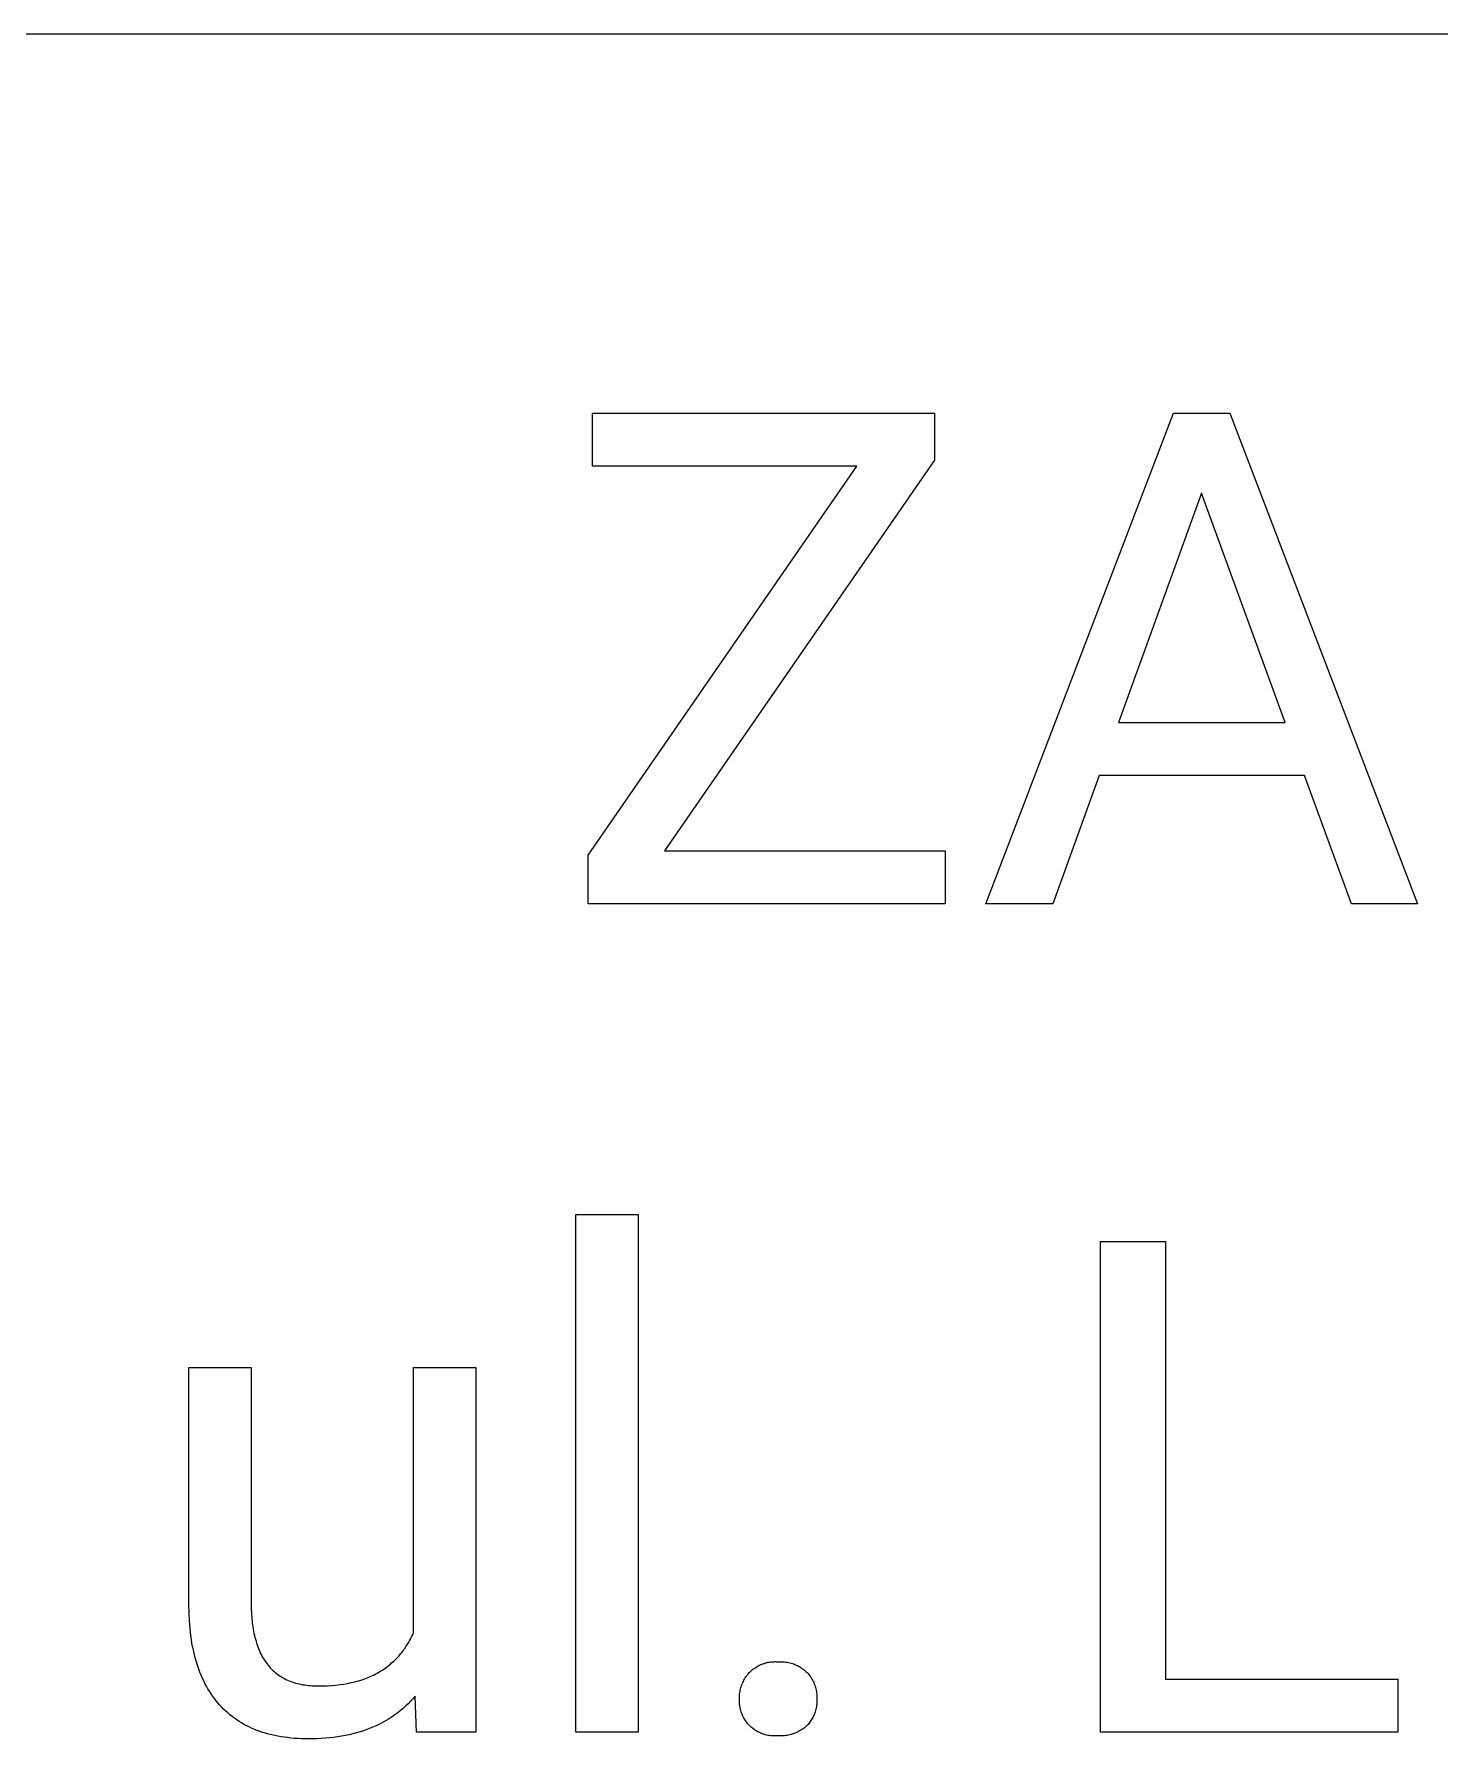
# Model space of a CAD drawing. Header units: millimetres. Extents: x 0 to 4030, y 0 to 2816.
# Drawn here: x 2746.5 to 2855.9, y 318 to 450.5 of the extents above; entities that cross this region are included whole.
import ezdxf

# ---------------------------------------------------------------- set-up
doc = ezdxf.new("R2010")
doc.units = ezdxf.units.MM
doc.header["$MEASUREMENT"] = 0
doc.layers.add('Domyślny', color=7, linetype='Continuous', true_color=0x000000)

msp = doc.modelspace()

# ---------------------------------------------------------------- linework, layer by layer
at = {"layer": 'Domyślny', "color": 18, "lineweight": 15, "true_color": 0x000000}
for p, q in [((4026.42, 450.53), (2507.18, 450.53)), ((2789.95, 416.94), (2789.95, 421.06)), ((2789.95, 421.06), (2816.55, 421.06)), ((2816.55, 421.06), (2816.55, 417.39)), ((2820.56, 382.89), (2835.14, 421.06)), ((2835.14, 421.06), (2839.54, 421.06)), ((2839.54, 421.06), (2854.14, 382.89)), ((2789.62, 386.67), (2810.53, 416.94)), ((2810.53, 416.94), (2789.95, 416.94)), ((2816.55, 417.39), (2795.56, 387.01)), ((2837.34, 414.84), (2830.87, 397)), ((2843.85, 397), (2837.34, 414.84)), ((2830.87, 397), (2843.85, 397)), ((2829.36, 392.88), (2825.76, 382.89)), ((2845.34, 392.88), (2829.36, 392.88)), ((2848.99, 382.89), (2845.34, 392.88)), ((2789.62, 382.89), (2789.62, 386.67)), ((2795.56, 387.01), (2817.4, 387.01)), ((2817.4, 387.01), (2817.4, 382.89)), ((2817.4, 382.89), (2789.62, 382.89)), ((2825.76, 382.89), (2820.56, 382.89)), ((2854.14, 382.89), (2848.99, 382.89)), ((2788.67, 318.47), (2788.67, 358.74)), ((2788.67, 358.74), (2793.51, 358.74)), ((2793.51, 358.74), (2793.51, 318.47)), ((2829.46, 318.47), (2829.46, 356.64)), ((2829.46, 356.64), (2834.52, 356.64)), ((2834.52, 356.64), (2834.52, 322.59)), ((2758.56, 328.38), (2758.56, 346.83)), ((2758.56, 346.83), (2763.4, 346.83)), ((2763.4, 346.83), (2763.4, 328.52)), ((2776.03, 326.21), (2776.03, 346.83)), ((2776.03, 346.83), (2780.89, 346.83)), ((2780.89, 346.83), (2780.89, 318.48)), ((2758.57, 327.75), (2758.56, 328.38)), ((2758.6, 327.13), (2758.57, 327.75)), ((2763.4, 328.52), (2763.41, 328.12)), ((2763.41, 328.12), (2763.42, 327.74)), ((2763.42, 327.74), (2763.45, 327.36)), ((2758.65, 326.54), (2758.6, 327.13)), ((2758.68, 326.25), (2758.65, 326.54)), ((2758.72, 325.96), (2758.68, 326.25)), ((2763.45, 327.36), (2763.49, 327.01)), ((2763.49, 327.01), (2763.53, 326.66)), ((2763.53, 326.66), (2763.56, 326.49)), ((2763.56, 326.49), (2763.59, 326.33)), ((2763.59, 326.33), (2763.62, 326.16)), ((2763.62, 326.16), (2763.66, 326.01)), ((2775.97, 326.08), (2776.03, 326.21)), ((2758.76, 325.68), (2758.72, 325.96)), ((2758.8, 325.4), (2758.76, 325.68)), ((2758.85, 325.13), (2758.8, 325.4)), ((2758.91, 324.87), (2758.85, 325.13)), ((2758.97, 324.61), (2758.91, 324.87)), ((2763.66, 326.01), (2763.69, 325.85)), ((2763.69, 325.85), (2763.73, 325.7)), ((2763.73, 325.7), (2763.78, 325.55)), ((2763.78, 325.55), (2763.82, 325.4)), ((2763.82, 325.4), (2763.87, 325.26)), ((2763.87, 325.26), (2763.92, 325.12)), ((2763.92, 325.12), (2763.97, 324.98)), ((2763.97, 324.98), (2764.03, 324.85)), ((2764.03, 324.85), (2764.08, 324.72)), ((2775.22, 324.8), (2775.29, 324.91)), ((2775.29, 324.91), (2775.37, 325.02)), ((2775.37, 325.02), (2775.44, 325.13)), ((2775.44, 325.13), (2775.52, 325.24)), ((2775.52, 325.24), (2775.59, 325.35)), ((2775.59, 325.35), (2775.66, 325.47)), ((2775.66, 325.47), (2775.72, 325.59)), ((2775.72, 325.59), (2775.79, 325.71)), ((2775.79, 325.71), (2775.85, 325.83)), ((2775.85, 325.83), (2775.91, 325.95)), ((2775.91, 325.95), (2775.97, 326.08)), ((2759.03, 324.35), (2758.97, 324.61)), ((2759.1, 324.1), (2759.03, 324.35)), ((2759.17, 323.85), (2759.1, 324.1)), ((2759.25, 323.61), (2759.17, 323.85)), ((2759.33, 323.38), (2759.25, 323.61)), ((2764.08, 324.72), (2764.14, 324.59)), ((2764.14, 324.59), (2764.21, 324.47)), ((2764.21, 324.47), (2764.27, 324.34)), ((2764.27, 324.34), (2764.34, 324.23)), ((2764.34, 324.23), (2764.41, 324.11)), ((2764.41, 324.11), (2764.48, 324)), ((2764.48, 324), (2764.56, 323.89)), ((2764.56, 323.89), (2764.64, 323.79)), ((2764.64, 323.79), (2764.72, 323.68)), ((2764.72, 323.68), (2764.8, 323.59)), ((2764.8, 323.59), (2764.89, 323.49)), ((2773.83, 323.46), (2773.93, 323.53)), ((2773.93, 323.53), (2774.03, 323.61)), ((2774.03, 323.61), (2774.14, 323.69)), ((2774.14, 323.69), (2774.24, 323.77)), ((2774.24, 323.77), (2774.33, 323.86)), ((2774.33, 323.86), (2774.43, 323.94)), ((2774.43, 323.94), (2774.53, 324.03)), ((2774.53, 324.03), (2774.62, 324.12)), ((2774.62, 324.12), (2774.71, 324.21)), ((2774.71, 324.21), (2774.8, 324.31)), ((2774.8, 324.31), (2774.88, 324.4)), ((2774.88, 324.4), (2774.97, 324.5)), ((2774.97, 324.5), (2775.05, 324.6)), ((2775.05, 324.6), (2775.14, 324.7)), ((2775.14, 324.7), (2775.22, 324.8)), ((2802.6, 323.49), (2802.68, 323.54)), ((2802.68, 323.54), (2802.77, 323.59)), ((2802.77, 323.59), (2802.85, 323.64)), ((2802.85, 323.64), (2802.94, 323.68)), ((2802.94, 323.68), (2803.03, 323.73)), ((2803.03, 323.73), (2803.12, 323.76)), ((2803.12, 323.76), (2803.21, 323.8)), ((2803.21, 323.8), (2803.31, 323.83)), ((2803.31, 323.83), (2803.4, 323.86)), ((2803.4, 323.86), (2803.5, 323.88)), ((2803.5, 323.88), (2803.59, 323.91)), ((2803.59, 323.91), (2803.69, 323.92)), ((2803.69, 323.92), (2803.79, 323.94)), ((2803.79, 323.94), (2803.88, 323.95)), ((2803.88, 323.95), (2803.98, 323.96)), ((2803.98, 323.96), (2804.08, 323.96)), ((2804.08, 323.96), (2804.18, 323.97)), ((2804.18, 323.97), (2804.28, 323.96)), ((2804.28, 323.96), (2804.38, 323.96)), ((2804.38, 323.96), (2804.48, 323.96)), ((2804.48, 323.96), (2804.58, 323.96)), ((2804.58, 323.96), (2804.69, 323.96)), ((2804.69, 323.96), (2804.79, 323.95)), ((2804.79, 323.95), (2804.9, 323.94)), ((2804.9, 323.94), (2805, 323.93)), ((2805, 323.93), (2805.1, 323.91)), ((2805.1, 323.91), (2805.21, 323.89)), ((2805.21, 323.89), (2805.31, 323.87)), ((2805.31, 323.87), (2805.41, 323.84)), ((2805.41, 323.84), (2805.51, 323.81)), ((2805.51, 323.81), (2805.61, 323.78)), ((2805.61, 323.78), (2805.7, 323.74)), ((2805.7, 323.74), (2805.8, 323.7)), ((2805.8, 323.7), (2805.89, 323.65)), ((2805.89, 323.65), (2805.99, 323.6)), ((2805.99, 323.6), (2806.08, 323.55)), ((2806.08, 323.55), (2806.17, 323.5)), ((2806.17, 323.5), (2806.25, 323.44)), ((2759.42, 323.14), (2759.33, 323.38)), ((2759.51, 322.92), (2759.42, 323.14)), ((2759.6, 322.7), (2759.51, 322.92)), ((2759.71, 322.48), (2759.6, 322.7)), ((2759.81, 322.27), (2759.71, 322.48)), ((2759.92, 322.06), (2759.81, 322.27)), ((2764.89, 323.49), (2764.97, 323.4)), ((2764.97, 323.4), (2765.07, 323.31)), ((2765.07, 323.31), (2765.16, 323.22)), ((2765.16, 323.22), (2765.25, 323.14)), ((2765.25, 323.14), (2765.35, 323.06)), ((2765.35, 323.06), (2765.45, 322.98)), ((2765.45, 322.98), (2765.56, 322.91)), ((2765.56, 322.91), (2765.66, 322.84)), ((2765.66, 322.84), (2765.77, 322.77)), ((2765.77, 322.77), (2765.88, 322.7)), ((2765.88, 322.7), (2766, 322.64)), ((2766, 322.64), (2766.11, 322.58)), ((2766.11, 322.58), (2766.23, 322.53)), ((2766.23, 322.53), (2766.35, 322.48)), ((2766.35, 322.48), (2766.48, 322.43)), ((2766.48, 322.43), (2766.6, 322.38)), ((2766.6, 322.38), (2766.73, 322.34)), ((2766.73, 322.34), (2766.86, 322.3)), ((2766.86, 322.3), (2767, 322.26)), ((2767, 322.26), (2767.13, 322.23)), ((2767.13, 322.23), (2767.27, 322.2)), ((2767.27, 322.2), (2767.42, 322.17)), ((2767.42, 322.17), (2767.56, 322.15)), ((2769.97, 322.14), (2770.29, 322.18)), ((2770.29, 322.18), (2770.6, 322.22)), ((2770.6, 322.22), (2770.9, 322.27)), ((2770.9, 322.27), (2771.19, 322.33)), ((2771.19, 322.33), (2771.48, 322.4)), ((2771.48, 322.4), (2771.75, 322.48)), ((2771.75, 322.48), (2772.03, 322.56)), ((2772.03, 322.56), (2772.16, 322.61)), ((2772.16, 322.61), (2772.29, 322.66)), ((2772.29, 322.66), (2772.42, 322.71)), ((2772.42, 322.71), (2772.55, 322.76)), ((2772.55, 322.76), (2772.67, 322.81)), ((2772.67, 322.81), (2772.8, 322.87)), ((2772.8, 322.87), (2772.92, 322.92)), ((2772.92, 322.92), (2773.04, 322.98)), ((2773.04, 322.98), (2773.16, 323.05)), ((2773.16, 323.05), (2773.27, 323.11)), ((2773.27, 323.11), (2773.39, 323.17)), ((2773.39, 323.17), (2773.5, 323.24)), ((2773.5, 323.24), (2773.61, 323.31)), ((2773.61, 323.31), (2773.72, 323.38)), ((2773.72, 323.38), (2773.83, 323.46)), ((2801.57, 322.14), (2801.6, 322.24)), ((2801.6, 322.24), (2801.64, 322.33)), ((2801.64, 322.33), (2801.69, 322.42)), ((2801.69, 322.42), (2801.74, 322.52)), ((2801.74, 322.52), (2801.79, 322.61)), ((2801.79, 322.61), (2801.84, 322.7)), ((2801.84, 322.7), (2801.89, 322.78)), ((2801.89, 322.78), (2801.95, 322.87)), ((2801.95, 322.87), (2802.02, 322.95)), ((2802.02, 322.95), (2802.08, 323.03)), ((2802.08, 323.03), (2802.15, 323.11)), ((2802.15, 323.11), (2802.22, 323.18)), ((2802.22, 323.18), (2802.29, 323.25)), ((2802.29, 323.25), (2802.36, 323.31)), ((2802.36, 323.31), (2802.44, 323.37)), ((2802.44, 323.37), (2802.52, 323.43)), ((2802.52, 323.43), (2802.6, 323.49)), ((2806.25, 323.44), (2806.34, 323.38)), ((2806.34, 323.38), (2806.42, 323.32)), ((2806.42, 323.32), (2806.5, 323.25)), ((2806.5, 323.25), (2806.58, 323.18)), ((2806.58, 323.18), (2806.66, 323.11)), ((2806.66, 323.11), (2806.72, 323.03)), ((2806.72, 323.03), (2806.79, 322.95)), ((2806.79, 322.95), (2806.85, 322.87)), ((2806.85, 322.87), (2806.91, 322.78)), ((2806.91, 322.78), (2806.97, 322.7)), ((2806.97, 322.7), (2807.02, 322.61)), ((2807.02, 322.61), (2807.07, 322.52)), ((2807.07, 322.52), (2807.12, 322.43)), ((2807.12, 322.43), (2807.16, 322.33)), ((2807.16, 322.33), (2807.2, 322.24)), ((2807.2, 322.24), (2807.24, 322.14)), ((2834.52, 322.59), (2852.61, 322.59)), ((2852.61, 322.59), (2852.61, 318.47)), ((2760.03, 321.86), (2759.92, 322.06)), ((2760.15, 321.66), (2760.03, 321.86)), ((2760.28, 321.47), (2760.15, 321.66)), ((2760.4, 321.28), (2760.28, 321.47)), ((2760.54, 321.1), (2760.4, 321.28)), ((2760.67, 320.92), (2760.54, 321.1)), ((2760.82, 320.75), (2760.67, 320.92)), ((2767.56, 322.15), (2767.71, 322.13)), ((2767.71, 322.13), (2767.85, 322.11)), ((2767.85, 322.11), (2768.01, 322.1)), ((2768.01, 322.1), (2768.16, 322.09)), ((2768.16, 322.09), (2768.32, 322.08)), ((2768.32, 322.08), (2768.48, 322.08)), ((2768.48, 322.08), (2768.64, 322.07)), ((2768.64, 322.07), (2768.98, 322.08)), ((2768.98, 322.08), (2769.32, 322.09)), ((2769.32, 322.09), (2769.65, 322.11)), ((2769.65, 322.11), (2769.97, 322.14)), ((2775.8, 320.88), (2775.61, 320.69)), ((2775.99, 321.08), (2775.8, 320.88)), ((2776.17, 321.28), (2775.99, 321.08)), ((2776.27, 318.48), (2776.17, 321.28)), ((2801.38, 321.23), (2801.39, 321.33)), ((2801.38, 321.12), (2801.38, 321.23)), ((2801.38, 321.02), (2801.38, 321.12)), ((2801.38, 320.92), (2801.38, 321.02)), ((2801.39, 320.83), (2801.38, 320.92)), ((2801.39, 321.33), (2801.4, 321.43)), ((2801.4, 321.43), (2801.41, 321.54)), ((2801.41, 321.54), (2801.43, 321.64)), ((2801.43, 321.64), (2801.45, 321.74)), ((2801.45, 321.74), (2801.48, 321.84)), ((2801.48, 321.84), (2801.5, 321.94)), ((2801.5, 321.94), (2801.53, 322.04)), ((2801.53, 322.04), (2801.57, 322.14)), ((2807.24, 322.14), (2807.27, 322.04)), ((2807.27, 322.04), (2807.3, 321.94)), ((2807.3, 321.94), (2807.33, 321.84)), ((2807.33, 321.84), (2807.35, 321.74)), ((2807.35, 321.74), (2807.37, 321.64)), ((2807.37, 321.64), (2807.38, 321.54)), ((2807.38, 321.54), (2807.4, 321.43)), ((2807.4, 321.43), (2807.4, 321.33)), ((2807.4, 321.33), (2807.41, 321.23)), ((2807.41, 321.23), (2807.41, 321.12)), ((2807.41, 321.12), (2807.41, 321.02)), ((2807.41, 321.02), (2807.41, 320.92)), ((2807.41, 320.92), (2807.41, 320.83)), ((2760.96, 320.58), (2760.82, 320.75)), ((2761.11, 320.42), (2760.96, 320.58)), ((2761.26, 320.26), (2761.11, 320.42)), ((2761.42, 320.11), (2761.26, 320.26)), ((2761.58, 319.97), (2761.42, 320.11)), ((2761.75, 319.82), (2761.58, 319.97)), ((2761.92, 319.69), (2761.75, 319.82)), ((2762.1, 319.56), (2761.92, 319.69)), ((2762.28, 319.43), (2762.1, 319.56)), ((2774.14, 319.52), (2773.91, 319.38)), ((2774.36, 319.67), (2774.14, 319.52)), ((2774.58, 319.82), (2774.36, 319.67)), ((2774.8, 319.98), (2774.58, 319.82)), ((2775.01, 320.15), (2774.8, 319.98)), ((2775.22, 320.32), (2775.01, 320.15)), ((2775.42, 320.5), (2775.22, 320.32)), ((2775.61, 320.69), (2775.42, 320.5)), ((2801.39, 320.73), (2801.39, 320.83)), ((2801.4, 320.64), (2801.39, 320.73)), ((2801.41, 320.54), (2801.4, 320.64)), ((2801.43, 320.45), (2801.41, 320.54)), ((2801.45, 320.35), (2801.43, 320.45)), ((2801.47, 320.26), (2801.45, 320.35)), ((2801.49, 320.17), (2801.47, 320.26)), ((2801.52, 320.07), (2801.49, 320.17)), ((2801.55, 319.98), (2801.52, 320.07)), ((2801.59, 319.89), (2801.55, 319.98)), ((2801.62, 319.8), (2801.59, 319.89)), ((2801.66, 319.72), (2801.62, 319.8)), ((2801.71, 319.63), (2801.66, 319.72)), ((2801.75, 319.55), (2801.71, 319.63)), ((2801.8, 319.46), (2801.75, 319.55)), ((2807.05, 319.55), (2807, 319.46)), ((2807.1, 319.63), (2807.05, 319.55)), ((2807.14, 319.72), (2807.1, 319.63)), ((2807.18, 319.8), (2807.14, 319.72)), ((2807.22, 319.89), (2807.18, 319.8)), ((2807.25, 319.98), (2807.22, 319.89)), ((2807.28, 320.07), (2807.25, 319.98)), ((2807.31, 320.17), (2807.28, 320.07)), ((2807.33, 320.26), (2807.31, 320.17)), ((2807.35, 320.35), (2807.33, 320.26)), ((2807.37, 320.45), (2807.35, 320.35)), ((2807.39, 320.54), (2807.37, 320.45)), ((2807.4, 320.64), (2807.39, 320.54)), ((2807.41, 320.83), (2807.4, 320.73)), ((2807.4, 320.73), (2807.4, 320.64)), ((2762.46, 319.31), (2762.28, 319.43)), ((2762.65, 319.2), (2762.46, 319.31)), ((2762.84, 319.08), (2762.65, 319.2)), ((2763.04, 318.98), (2762.84, 319.08)), ((2763.24, 318.88), (2763.04, 318.98)), ((2763.44, 318.78), (2763.24, 318.88)), ((2763.65, 318.69), (2763.44, 318.78)), ((2763.87, 318.61), (2763.65, 318.69)), ((2764.08, 318.53), (2763.87, 318.61)), ((2764.31, 318.46), (2764.08, 318.53)), ((2764.53, 318.39), (2764.31, 318.46)), ((2764.76, 318.32), (2764.53, 318.39)), ((2765, 318.26), (2764.76, 318.32)), ((2765.24, 318.21), (2765, 318.26)), ((2765.48, 318.16), (2765.24, 318.21)), ((2770.73, 318.22), (2770.43, 318.16)), ((2771.02, 318.28), (2770.73, 318.22)), ((2771.31, 318.34), (2771.02, 318.28)), ((2771.59, 318.42), (2771.31, 318.34)), ((2771.87, 318.5), (2771.59, 318.42)), ((2772.14, 318.59), (2771.87, 318.5)), ((2772.41, 318.68), (2772.14, 318.59)), ((2772.67, 318.78), (2772.41, 318.68)), ((2772.93, 318.89), (2772.67, 318.78)), ((2773.18, 319), (2772.93, 318.89)), ((2773.43, 319.12), (2773.18, 319)), ((2773.67, 319.25), (2773.43, 319.12)), ((2773.91, 319.38), (2773.67, 319.25)), ((2780.89, 318.48), (2776.27, 318.48)), ((2793.51, 318.47), (2788.67, 318.47)), ((2801.85, 319.38), (2801.8, 319.46)), ((2801.91, 319.3), (2801.85, 319.38)), ((2801.96, 319.23), (2801.91, 319.3)), ((2802.02, 319.15), (2801.96, 319.23)), ((2802.08, 319.08), (2802.02, 319.15)), ((2802.15, 319.01), (2802.08, 319.08)), ((2802.22, 318.94), (2802.15, 319.01)), ((2802.29, 318.87), (2802.22, 318.94)), ((2802.37, 318.81), (2802.29, 318.87)), ((2802.44, 318.75), (2802.37, 318.81)), ((2802.52, 318.69), (2802.44, 318.75)), ((2802.6, 318.64), (2802.52, 318.69)), ((2802.69, 318.58), (2802.6, 318.64)), ((2802.77, 318.53), (2802.69, 318.58)), ((2802.86, 318.49), (2802.77, 318.53)), ((2802.95, 318.45), (2802.86, 318.49)), ((2803.03, 318.41), (2802.95, 318.45)), ((2803.13, 318.37), (2803.03, 318.41)), ((2803.22, 318.33), (2803.13, 318.37)), ((2803.31, 318.3), (2803.22, 318.33)), ((2803.4, 318.28), (2803.31, 318.3)), ((2803.5, 318.25), (2803.4, 318.28)), ((2803.6, 318.23), (2803.5, 318.25)), ((2803.69, 318.21), (2803.6, 318.23)), ((2803.79, 318.2), (2803.69, 318.21)), ((2803.89, 318.19), (2803.79, 318.2)), ((2804.89, 318.2), (2804.79, 318.19)), ((2805, 318.21), (2804.89, 318.2)), ((2805.1, 318.22), (2805, 318.21)), ((2805.2, 318.24), (2805.1, 318.22)), ((2805.3, 318.27), (2805.2, 318.24)), ((2805.4, 318.29), (2805.3, 318.27)), ((2805.5, 318.32), (2805.4, 318.29)), ((2805.6, 318.36), (2805.5, 318.32)), ((2805.7, 318.39), (2805.6, 318.36)), ((2805.8, 318.43), (2805.7, 318.39)), ((2805.89, 318.48), (2805.8, 318.43)), ((2805.98, 318.52), (2805.89, 318.48)), ((2806.07, 318.57), (2805.98, 318.52)), ((2806.16, 318.63), (2806.07, 318.57)), ((2806.25, 318.68), (2806.16, 318.63)), ((2806.34, 318.74), (2806.25, 318.68)), ((2806.42, 318.8), (2806.34, 318.74)), ((2806.5, 318.87), (2806.42, 318.8)), ((2806.58, 318.94), (2806.5, 318.87)), ((2806.66, 319.01), (2806.58, 318.94)), ((2806.72, 319.08), (2806.66, 319.01)), ((2806.78, 319.15), (2806.72, 319.08)), ((2806.84, 319.23), (2806.78, 319.15)), ((2806.9, 319.3), (2806.84, 319.23)), ((2806.95, 319.38), (2806.9, 319.3)), ((2807, 319.46), (2806.95, 319.38)), ((2852.61, 318.47), (2829.46, 318.47)), ((2765.73, 318.12), (2765.48, 318.16)), ((2765.98, 318.08), (2765.73, 318.12)), ((2766.24, 318.05), (2765.98, 318.08)), ((2766.5, 318.02), (2766.24, 318.05)), ((2766.76, 317.99), (2766.5, 318.02)), ((2767.03, 317.98), (2766.76, 317.99)), ((2767.3, 317.96), (2767.03, 317.98)), ((2767.58, 317.96), (2767.3, 317.96)), ((2767.86, 317.95), (2767.58, 317.96)), ((2768.2, 317.96), (2767.86, 317.95)), ((2768.53, 317.97), (2768.2, 317.96)), ((2768.86, 317.98), (2768.53, 317.97)), ((2769.19, 318.01), (2768.86, 317.98)), ((2769.51, 318.03), (2769.19, 318.01)), ((2769.82, 318.07), (2769.51, 318.03)), ((2770.13, 318.11), (2769.82, 318.07)), ((2770.43, 318.16), (2770.13, 318.11)), ((2803.98, 318.18), (2803.89, 318.19)), ((2804.08, 318.18), (2803.98, 318.18)), ((2804.18, 318.18), (2804.08, 318.18)), ((2804.28, 318.18), (2804.18, 318.18)), ((2804.38, 318.19), (2804.28, 318.18)), ((2804.48, 318.18), (2804.38, 318.19)), ((2804.58, 318.18), (2804.48, 318.18)), ((2804.69, 318.18), (2804.58, 318.18)), ((2804.79, 318.19), (2804.69, 318.18))]:
    msp.add_line(p, q, dxfattribs=at)

doc.saveas('drawing.dxf')
